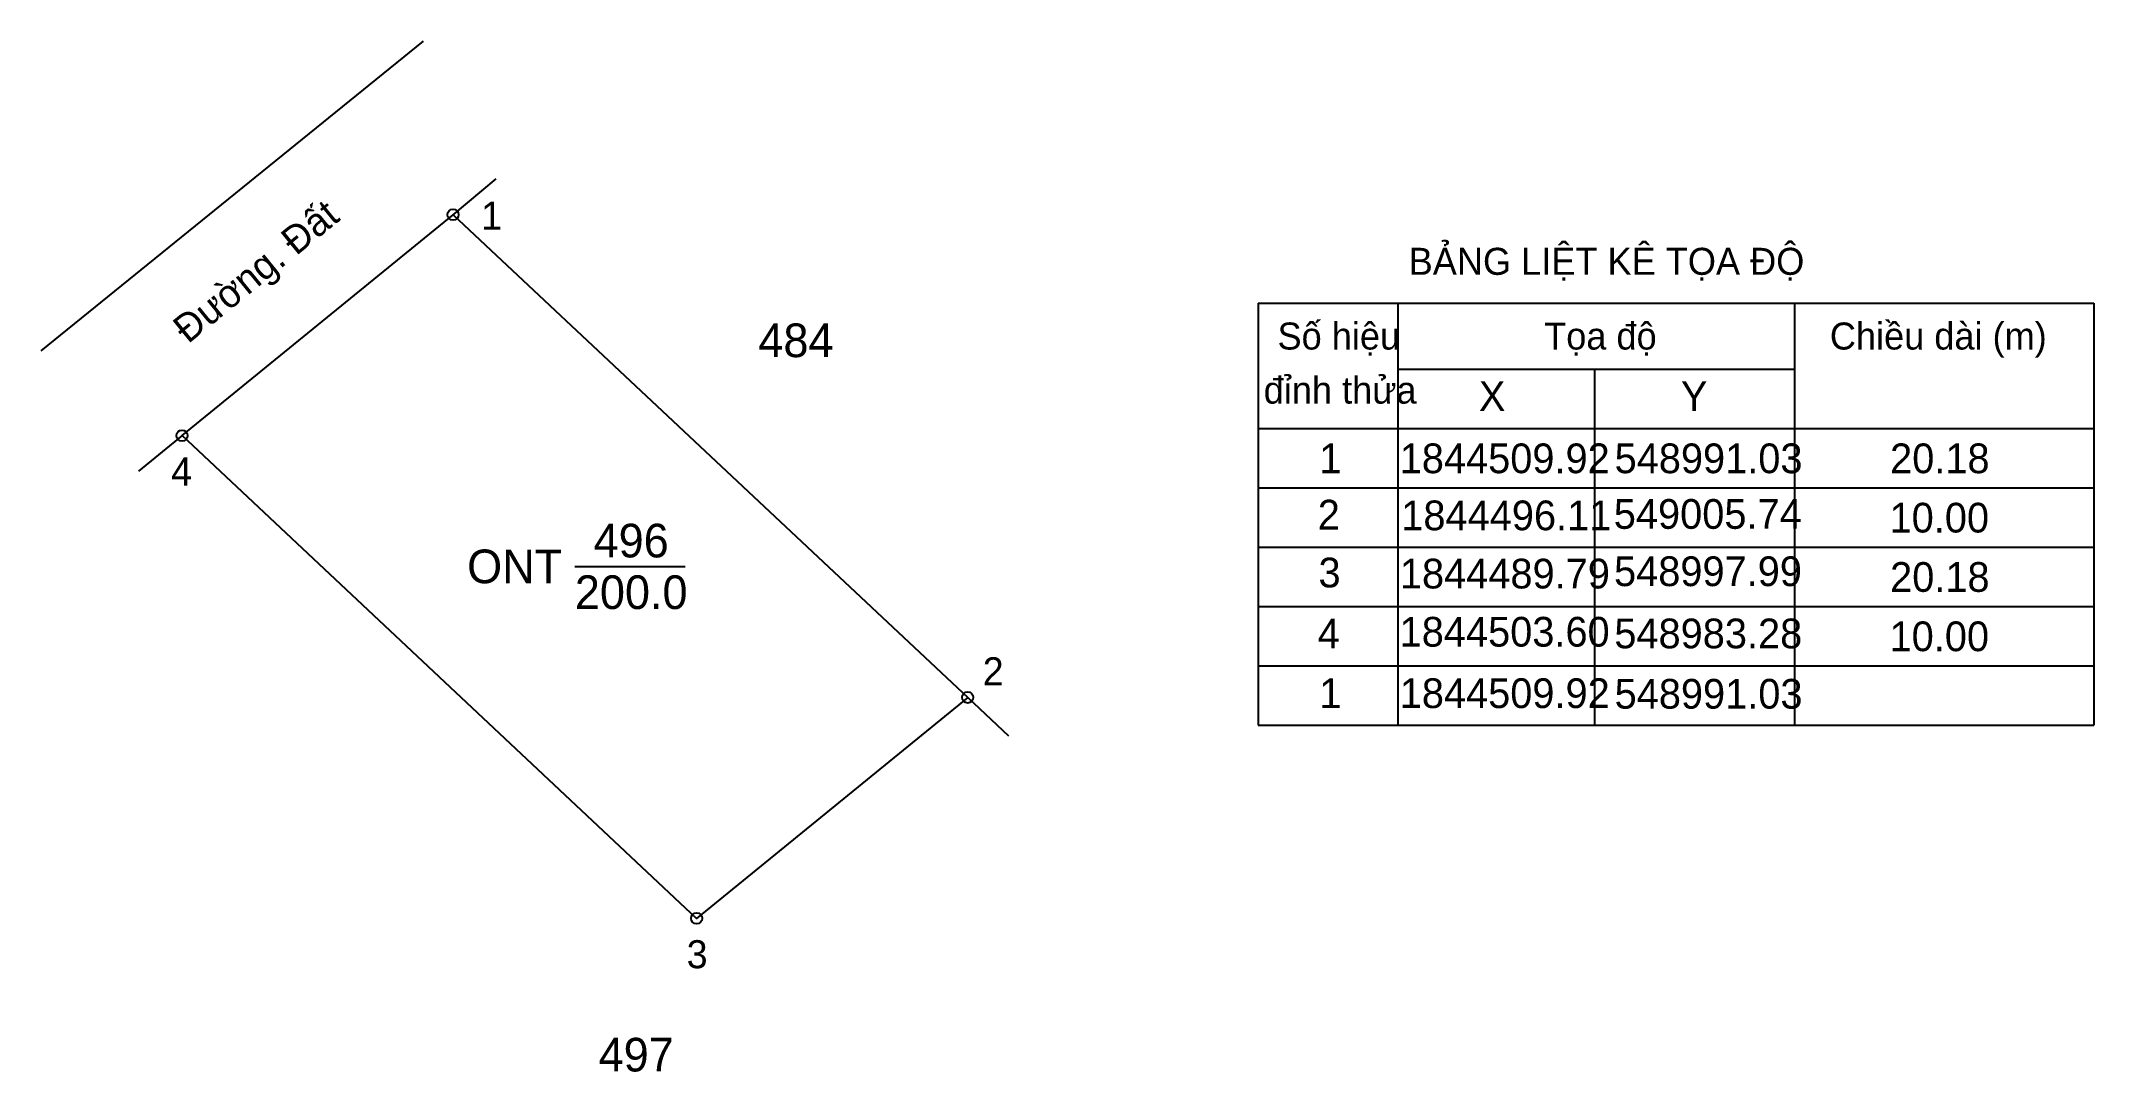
# Model space of a CAD drawing. Extents: x 548779 to 549038, y 1844462 to 1844544.
# Drawn here: x 548778.6 to 548837.3, y 1844485.4 to 1844514.9 of the extents above.
import ezdxf

# ---------------------------------------------------------------- set-up
doc = ezdxf.new("R2010")
doc.units = 0
doc.layers.add('Level 11', color=7, linetype='Continuous')
doc.layers.add('Level 8', color=7, linetype='Continuous')

msp = doc.modelspace()

# ---------------------------------------------------------------- linework, layer by layer
at = {"layer": 'Level 11'}
for centre in [(548790.413, 1844509.92), (548782.663, 1844503.601), (548782.663, 1844503.601), (548805.127, 1844496.111), (548797.377, 1844489.792)]:
    msp.add_circle(centre, 0.16, dxfattribs=at)
at = {"layer": 'Level 8'}
for p, q in [((548790.413, 1844509.92), (548791.646, 1844510.947)), ((548813.437, 1844507.392), (548813.437, 1844495.315)), ((548813.437, 1844507.392), (548828.777, 1844507.392)), ((548817.431, 1844507.392), (548817.431, 1844495.315)), ((548828.777, 1844495.315), (548828.777, 1844507.392)), ((548828.777, 1844507.392), (548837.33, 1844507.392)), ((548837.33, 1844507.392), (548837.33, 1844495.315)), ((548817.431, 1844505.497), (548828.777, 1844505.497)), ((548823.048, 1844505.497), (548823.048, 1844495.315)), ((548813.437, 1844503.8), (548837.33, 1844503.8)), ((548782.663, 1844503.601), (548781.419, 1844502.587)), ((548813.437, 1844502.103), (548837.33, 1844502.103)), ((548813.437, 1844500.406), (548837.33, 1844500.406)), ((548793.893, 1844499.86), (548797.048, 1844499.86)), ((548813.437, 1844498.709), (548837.33, 1844498.709)), ((548813.437, 1844497.012), (548837.33, 1844497.012)), ((548805.127, 1844496.111), (548806.297, 1844495.013)), ((548813.437, 1844495.315), (548837.33, 1844495.315))]:
    msp.add_line(p, q, dxfattribs=at)
msp.add_lwpolyline([(548778.633, 1844506.022), (548789.564, 1844514.888)], dxfattribs=at)
msp.add_lwpolyline([(548782.663, 1844503.601), (548790.413, 1844509.92), (548805.127, 1844496.111), (548797.377, 1844489.792)], close=True, dxfattribs=at)

# ---------------------------------------------------------------- texts
msp.add_text('Đường. Đất', height=0.8023, rotation=39.19222, dxfattribs=at).set_placement((548782.834, 1844506.21))
for s, height, p in [('1', 0.802, (548791.216, 1844509.489)), ('BẢNG LIỆT KÊ TỌA ĐỘ', 0.77281, (548817.736, 1844508.2)), ('484', 0.9627, (548799.143, 1844505.846)), ('Số hiệu', 0.7728, (548813.986, 1844506.063)), ('Tọa độ', 0.7728, (548821.61, 1844506.063)), ('Chiều dài (m)', 0.77281, (548829.778, 1844506.063)), (' đỉnh thửa', 0.7728, (548813.304, 1844504.516)), ('X', 0.85, (548819.744, 1844504.306)), ('Y', 0.85, (548825.52, 1844504.306)), ('1', 0.85, (548815.182, 1844502.526)), ('1844509.92', 0.85, (548817.48, 1844502.526)), ('548991.03', 0.85, (548823.624, 1844502.526)), ('20.18', 0.85, (548831.501, 1844502.526)), ('4', 0.802, (548782.351, 1844502.173)), ('2', 0.85, (548815.137, 1844500.915)), ('1844496.11', 0.85, (548817.525, 1844500.894)), ('549005.74', 0.85, (548823.601, 1844500.935)), ('10.00', 0.85, (548831.486, 1844500.829)), ('496', 0.9627, (548794.431, 1844500.117)), ('ONT', 0.9627, (548790.816, 1844499.379)), ('548997.99', 0.85, (548823.608, 1844499.296)), ('200.0', 0.9627, (548793.896, 1844498.641)), ('3', 0.85, (548815.158, 1844499.259)), ('1844489.79', 0.85, (548817.485, 1844499.229)), ('20.18', 0.85, (548831.501, 1844499.132)), ('1844503.60', 0.85, (548817.478, 1844497.565)), ('548983.28', 0.85, (548823.616, 1844497.517)), ('4', 0.85, (548815.135, 1844497.515)), ('10.00', 0.85, (548831.486, 1844497.435)), ('2', 0.802, (548805.558, 1844496.459)), ('1', 0.85, (548815.182, 1844495.806)), ('1844509.92', 0.85, (548817.48, 1844495.808)), ('548991.03', 0.85, (548823.624, 1844495.791)), ('3', 0.802, (548797.094, 1844488.365)), ('497', 0.9627, (548794.575, 1844485.412))]:
    msp.add_text(s, height=height, dxfattribs=at).set_placement(p)

doc.saveas('drawing.dxf')
